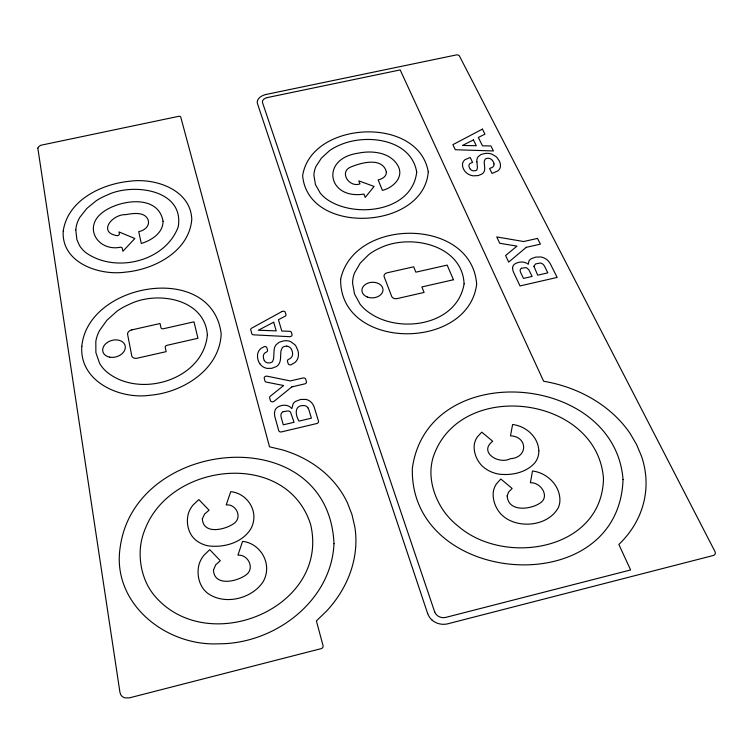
<?xml version="1.0" encoding="UTF-8"?>
<svg xmlns="http://www.w3.org/2000/svg" width="753" height="753" viewBox="0 0 753 753"><rect width="100%" height="100%" fill="white"/><g stroke="black" fill="none" stroke-linecap="round" stroke-linejoin="round"><path stroke-width="1.13" d="M266.233 94.426L456.214 54.96A2.532 1.581 -1 0 1 459.396 55.948L715.021 551.667A3.765 3.003 20.9 0 1 713.213 555.516L447.96 623.757A16.077 14.382 6.3 0 1 439.46 623.842A16.293 14.571 6.3 0 1 432.175 620.199M267.315 97.57L400.182 69.925L543.657 381.272A120.612 98.652 8.1 0 1 603.577 406.187A118.918 97.184 8.1 0 1 630.167 433.587L636.643 444.647L641.518 456.271A118.955 97.231 8.1 0 1 645.622 491.596A120.405 98.445 8 0 1 618.853 544.457L630.609 569.955L445.776 617.394A8.81 7.878 6.3 0 1 434.726 611.916M286.667 346.145L285.641 346.201A5.902 4.518 -7.8 0 0 284.549 346.427L283.514 346.841A3.916 2.993 -7.8 0 0 282.224 347.905L281.085 350.465A28.52 21.912 -6.6 0 0 280.765 353.628L280.596 357.082A37.631 28.793 -10.1 0 1 280.22 360.621A14.627 11.239 -8.9 0 1 279.034 363.831A9.488 7.304 -8.7 0 1 276.596 366.447L271.814 368.321L267.193 368.405A11.624 8.932 -8.7 0 1 262.938 366.749A14.363 11.031 -8.6 0 1 260.133 364.132L259.841 363.746M434.669 611.878L262.533 102.681A6.222 3.991 -6.7 0 1 267.287 97.598M427.685 613.667L257.507 103.726A11.351 7.276 -6.7 0 1 257.837 99.876A11.511 7.379 -6.7 0 1 260.98 96.544A11.351 7.276 -6.7 0 1 266.195 94.473M476.922 161.951L477.44 167.665L476.894 169.905A1.948 1.318 0.4 0 1 476.574 170.187L475.604 170.611A5.139 3.473 0.3 0 1 474.927 170.771L473.185 170.799A4.866 3.285 0.3 0 1 470.39 169.246M307.939 407.853A12.65 10.09 -7.9 0 1 308.956 410.074L311.394 418.169L298.979 421.106C294.809 414.169 294.508 404.427 304.636 405.641A5.055 4.019 -7.5 0 1 306.593 406.451A7.05 5.619 -7.6 0 1 307.93 407.862M264.312 360.442A6.466 4.97 -8.7 0 0 265.705 362.024A5.506 4.226 -8.7 0 0 267.607 362.871L269.856 362.861A6.372 4.895 -8.8 0 0 270.713 362.654L272.059 362.024A2.758 2.127 -8.7 0 0 272.577 361.572L273.603 358.823L274.026 351.613A39.438 30.271 -6.3 0 1 274.101 350.258L274.148 349.59A14.514 11.107 -7.6 0 1 275.118 346.389A10.73 8.208 -7.8 0 1 276.266 344.62L279.344 342.163L283.486 340.93A11.417 8.735 -7.8 0 1 287.298 340.808A10.354 7.916 -7.8 0 1 290.78 341.702L294.95 344.827A18.354 14.062 -8.1 0 1 295.976 346.201L297.802 350.249A24.981 19.164 -8.5 0 1 298.452 355.096L298.16 357.186A14.862 11.417 -8 0 1 297.237 359.614A12.142 9.337 -7.8 0 1 294.828 362.56L291.072 364.791A2.278 1.76 -7.7 0 1 288.173 363.652L287.486 361.318A2.268 1.751 -7.7 0 1 288.333 359.463L289.961 358.682A7.031 5.393 -7.8 0 0 291.929 356.546A9.092 6.975 -7.9 0 0 292.588 353.976A16.048 12.312 -8.3 0 0 291.43 349.392M264.312 360.442A11.107 8.528 -8.4 0 1 263.701 358.993A15.7 12.048 -8.2 0 1 263.334 356.611A7.944 6.09 -8.6 0 1 263.795 354.418A5.582 4.273 -8.7 0 1 265.188 352.724L266.741 351.886A2.25 1.722 -8.8 0 0 267.513 350.126L266.835 347.754A2.25 1.713 -8.8 0 0 264.388 346.549L261.216 348.262A10.994 8.424 -8.7 0 0 258.627 351.293A13.912 10.655 -8.6 0 0 257.686 353.985L257.517 355.435A25.009 19.192 -8 0 0 258.063 359.99A20.133 15.455 -8.3 0 0 259.851 363.746M286.667 346.145A3.925 3.003 -7.8 0 1 287.928 346.361A6.109 4.678 -7.8 0 1 290.065 347.575A9.478 7.257 -8 0 1 291.458 349.383M432.26 620.246A16.077 14.382 6.3 0 1 427.779 613.704M493.959 163.975A7.605 5.12 0.7 0 1 493.695 165.848A5.817 3.916 0.8 0 1 492.057 167.533L489.572 168.456L492.038 173.444L497.949 170.846A11.408 7.69 0.8 0 0 499.86 168.418A13.846 9.337 0.7 0 0 500.434 166.432L500.444 164.738A22.882 15.446 0.4 0 0 499.267 160.878L497.102 157.669A16.961 11.417 0.6 0 0 495.992 156.568L491.681 154.073A9.808 6.579 0.7 0 0 488.763 153.424A10.768 7.229 0.7 0 0 484.65 153.527L480.875 154.581L478.221 156.652A10.147 6.805 0.7 0 0 477.336 158.121L477.12 158.723A12.923 8.678 0.8 0 0 476.837 160.737L476.865 161.264A43.26 28.953 1.8 0 0 476.922 161.951M492.453 160.549A13.818 9.318 0.5 0 1 494.034 163.966M492.471 160.54A7.944 5.346 0.7 0 0 491.107 159.231A4.932 3.313 0.7 0 0 489.234 158.394A2.956 1.986 0.7 0 0 488.499 158.281L487.445 158.309A4.734 3.181 0.8 0 0 486.579 158.478L485.807 158.77A2.956 1.986 0.7 0 0 485.064 159.325L484.264 161.368A25.065 16.82 1.5 0 0 484.348 163.778L484.603 166.488A34.054 23.061 -0.5 0 1 484.678 169.284A13.61 9.205 0.2 0 1 483.963 171.9A8.923 6.043 0.4 0 1 482.249 173.877L478.211 175.59L473.213 175.826A10.928 7.389 0.4 0 1 468.978 174.517A13.206 8.923 0.4 0 1 466.342 172.729L465.702 172.117A18.552 12.509 0.5 0 1 463.584 169.124A22.938 15.446 0.7 0 1 462.53 165.491L462.511 164.323A12.98 8.754 0.3 0 1 463.076 162.111A10.363 6.993 0.2 0 1 465.156 159.598L470.211 157.481L472.583 162.384L470.249 163.373A4.518 3.05 0.3 0 0 469.063 164.86A6.561 4.433 0.3 0 0 469.006 166.281A13.507 9.111 0.6 0 0 469.59 168.06A9.384 6.335 0.5 0 0 470.371 169.256M81.823 346.267C79.234 381.489 119.708 399.579 149.828 395.269C182.593 392.652 219.81 369.544 221.184 333.786C212.139 261.282 87.828 282.413 81.823 346.267M507.155 495.898C508.134 512.134 530.027 509.734 539.901 503.211C550.462 496.745 540.654 481.911 530.385 482.786L532.503 470.992C547.318 472.799 560.543 485.836 559.893 501.187A27.983 23.145 9.3 0 1 558.293 507.72C548.664 525.095 522.356 528.728 506.261 518.478A28.953 24.011 8.8 0 1 500.472 513.546C495.408 507.72 492.481 499.813 493.271 492.076A27.07 22.421 8.4 0 1 496.481 483.821L500.82 479.002L512.115 488.452L508.586 492.048L507.155 495.898M75.789 229.844L76.853 239.51L79.404 245.346A47.693 32.68 -12.8 0 0 85.936 252.707C115.388 273.621 165.425 261.677 178.235 226.785C184.504 189.191 132.349 182.753 107.368 194.961A48.145 32.906 -12.6 0 0 96.186 200.769L86.755 208.534L79.771 217.429A48.164 32.944 -12.7 0 0 76.204 226.681L75.789 229.844M623.032 479.52C618.881 602.974 409.274 586.653 412.343 468.272C427.61 357.816 614.674 372.33 623.032 479.52M213.457 570.059C214.172 587.029 237.675 581.551 246.617 574.483C254.853 567.809 247.935 554.321 237.939 555.168L242.56 541.369C258.364 543.026 269.659 559.253 265.95 574.586A29.141 25.16 -16.7 0 1 263.126 581.73C251.869 598.842 224.658 605.572 207.649 593.251A30.195 26.026 -17.5 0 1 202.576 587.82C198.133 580.996 196.975 572.195 199.056 564.374A28.294 24.312 -17.4 0 1 203.875 555.347L209.729 549.662L220.3 560.712L215.706 564.816L213.457 570.059M533.933 266.308L537.689 275.174L547.826 272.859L544.645 266.477A11.248 8.104 3.8 0 0 543.45 264.708A6.024 4.33 3.9 0 0 542.122 263.644A4.226 3.031 3.9 0 0 540.174 263.032L535.562 263.936L533.933 266.308M63.233 231.002C61.097 262.712 99.114 275.767 125.167 272.172C154.158 269.593 189.116 251.521 191.78 219.405C190.725 189.568 155.137 177.736 129.864 181.219C101.627 183.948 67.826 200.053 63.233 231.002M274.45 412.889L274.647 415.59A28.642 22.835 -7.5 0 0 274.949 417.04L278.77 430.772A2.372 1.901 -9.1 0 0 281.537 431.893L316.975 423.487A2.363 1.892 -6.8 0 0 318.491 421.172L314.415 407.787A20.707 16.5 -8 0 0 312.231 403.467A13.893 11.06 -7.6 0 0 309.464 400.869A10.1 8.038 -7.4 0 0 305.822 399.41L300.682 399.466L295.882 401.236A9.638 7.662 -7.5 0 0 294.301 402.413A8.161 6.485 -7.6 0 0 293.115 403.824L291.853 408.625C288.568 404.474 282.582 404.38 278.252 406.799A7.718 6.137 -8.8 0 0 277.151 407.524A7.426 5.902 -8.8 0 0 275.165 409.867L274.45 412.889M512.577 267.955L512.84 270.167A26.082 18.75 3.9 0 0 513.894 273.028L520.022 285.933L557.173 277.424L550.537 264.256A19.936 14.363 3.7 0 0 547.817 260.529L547.469 260.209A13.394 9.62 3.8 0 0 544.73 258.27A10.043 7.201 3.9 0 0 540.899 256.989L535.797 257.093L531.326 258.693A9.61 6.89 3.8 0 0 529.914 259.766A8.217 5.892 3.8 0 0 528.926 261.056L528.314 264.247C524.719 261.338 519.542 261.46 515.57 263.512A7.775 5.61 3.2 0 0 514.563 264.171L514.271 264.407A7.455 5.375 3.2 0 0 512.906 266.327L512.577 267.955M386.345 171.806C386.854 176.456 382.053 179.082 378.166 179.929L382.411 190.387C392.332 187.977 403.561 178.16 398.61 167.062C391.532 152.313 372.33 150.12 357.976 153.236C319.95 158.648 327.602 199.912 363.953 194.076L365.224 197.399L374.1 186.443L358.767 180.861L359.972 183.883C349.279 188.005 338.37 171.571 351.274 166.827C361.544 162.554 382.411 157.029 386.345 171.806M428.259 171.769C423.92 229.994 308.043 236.141 302.64 175.694C311.036 120.913 418.273 115.134 428.259 171.769M538.828 450.718L538.771 452.882A27.042 21.865 6.4 0 1 537.143 459.038A27.503 22.242 6.4 0 1 534.818 462.831C526.14 472.743 511.551 475.67 498.938 474.126A27.805 22.543 6 0 1 491.21 471.858A29.433 23.842 6 0 1 486.645 469.458A27.522 22.317 5.9 0 1 481.082 464.817C476.254 459.339 473.43 451.819 474.305 444.496A26.129 21.14 5.7 0 1 477.506 436.712L481.779 432.166L492.716 441.258C478.174 452.092 498.815 464.912 510.308 458.718C528.531 457.626 527.542 436.269 510.496 435.865L512.595 424.513C525.933 426.085 538.244 436.844 538.828 450.718M603.473 478.419C602.306 550.076 505.319 566.538 458.596 526.516A78.698 64.702 7.2 0 1 444.279 511.776C436.693 501.112 431.78 488.424 430.98 475.312A79.987 65.605 7.1 0 1 433.05 457.579C459.01 377.799 597.129 395.156 603.473 478.419M202.35 518.902C203.206 535.157 225.834 529.754 234.494 523.081C242.494 516.784 235.849 503.766 226.211 504.943L230.719 491.681C245.694 493.027 256.942 508.219 253.168 522.846A28.238 23.663 -15.3 0 1 250.373 529.575C241.581 542.979 223.632 547.855 208.402 545.878A29.066 24.322 -16 0 1 203.244 544.419A30.732 25.706 -15.8 0 1 196.58 540.71A28.783 24.087 -16 0 1 191.686 535.609C187.431 529.19 186.311 520.831 188.401 513.452A27.362 22.835 -16 0 1 193.126 504.962L198.839 499.587L209.07 510.195L204.581 514.054L202.35 518.902M416.71 172.098C412.23 211.452 356.141 218.426 328.11 200.129A46.884 31.993 -3.7 0 1 320.279 193.135L315.441 184.541L313.907 175.355A47.345 32.247 -3.7 0 1 315.931 166.517L321.456 158.017L329.635 150.572A47.345 32.2 -3.7 0 1 339.923 144.99C366.052 133.488 411.091 138.721 416.71 172.098M207.367 334.972C203.291 379.766 139.842 399.09 106.813 371.973A51.75 38.412 -14.2 0 1 99.584 363.257L95.876 352.62L95.829 341.307A52.211 38.695 -14.1 0 1 99.556 330.501L106.992 320.147L117.082 311.13A52.164 38.619 -14 0 1 129.102 304.438C156.539 290.526 204.844 298.348 207.367 334.972M340.638 279.297C339.697 350.729 468.008 351.397 476.668 284.305C471.915 217.212 353.844 217.024 340.638 279.297M140.557 546.264C139.107 559.488 141.442 573.127 147.437 585.025A79.686 67.761 -17.1 0 0 159.147 600.715C214.389 655.807 329.701 605.393 310.622 524.502C287.109 450.068 172.682 461.617 145.762 527.486A80.995 68.711 -16.8 0 0 140.566 546.264M333.993 543.675C331.376 601.543 274.045 644.116 218.558 643.806C165.641 646.375 111.011 603.078 120.292 546.565C135.869 436.825 328.44 419.581 333.993 543.675M163.053 221.269C163.062 233.11 151.391 240.405 141.282 243.464L138.712 231.576C144.237 230.794 150.12 226.041 148.153 219.923C144.698 211.329 132.914 213.391 125.666 214.643C111.999 214.163 97.401 232.658 117.374 235.698A2.071 1.421 -13.1 0 0 119.379 233.957L118.974 231.924L134.843 238.503L122.88 251.276L122.174 247.972A2.099 1.459 -13.2 0 0 120.405 247.229C98.379 251.737 82.585 227.679 102.399 212.544C118.805 199.809 158.309 193.577 163.053 221.269M464.102 283.834C457.193 325.569 399.156 334.398 368.782 312.373A50.837 37.443 -1.7 0 1 360.047 304.118L354.541 294.028L352.583 283.279A51.289 37.706 -1.8 0 1 354.512 272.981L360.235 263.117L368.866 254.514A51.26 37.631 -1.7 0 1 379.832 248.095C409.914 233.289 462.267 244.621 464.102 283.834M37.829 148.143L119.943 692.355L120.866 694.887A8.669 7.53 -33 0 0 125.036 697.89L129.394 697.862L321.315 648.606A2.692 2.457 -11.3 0 0 323.037 645.613L316.392 620.924L326.906 610.73A121.854 103.792 -15.7 0 0 352.79 564.486A120.311 102.521 -15.6 0 0 354.832 526.921L351.962 514.544L347.406 502.778A120.273 102.464 -15.5 0 0 325.55 473.571A122.08 104.036 -15.7 0 0 282.375 449.88L269.518 446.802L180.767 117.139A1.901 1.214 -9.5 0 0 178.772 116.31L40.916 145.235A5.977 3.793 -13.7 0 0 37.829 148.143M526.281 247.323L508.689 262.082L505.574 255.531L516.991 246.118L499.757 243.285L496.745 236.941L523.646 241.534L537.51 238.409L540.4 244.141L526.281 247.323M291.835 386.901L273.988 401.387A2.325 1.835 -9.1 0 1 270.534 400.916L269.602 397.744A2.315 1.817 -9.2 0 1 270.336 396.182L283.636 385.527L266.421 382.119A2.287 1.779 -9.2 0 1 264.971 381.084L264.171 378.025A2.287 1.779 -9.2 0 1 266.92 376.142L290.319 380.933L302.932 377.997A2.297 1.798 -7.1 0 1 305.643 379.051L306.48 381.799A2.297 1.798 -7.1 0 1 304.72 383.889L291.835 386.901M283.222 411.665L282.968 411.806A4.123 3.285 -8.6 0 0 282.319 412.277A4.537 3.614 -8.6 0 0 281.227 413.755A6.655 5.309 -8.5 0 0 280.935 415.665A14.081 11.239 -8 0 0 281.264 417.633L283.288 424.814L294.056 422.273L290.583 412.277A6.165 4.923 -8.6 0 0 289.585 411.449A4.132 3.294 -8.5 0 0 288.286 410.912L283.222 411.665M521.613 268.247L521.424 268.35A3.285 2.372 3.4 0 0 520.963 268.689A3.718 2.683 3.4 0 0 520.248 269.772A5.638 4.066 3.5 0 0 520.248 271.231A12.585 9.074 3.7 0 0 520.803 272.812L523.495 278.422L532.136 276.445L528.804 269.725L526.884 268.012A3.294 2.372 3.4 0 0 525.782 267.635L521.613 268.247M281.951 311.535L251.737 328.129A2.221 1.675 -9.2 0 0 250.702 329.626L251.907 333.956A2.231 1.675 -9.2 0 0 253.61 334.84L289.83 336.685A2.231 1.685 -7.4 0 0 292.117 334.84L291.449 332.506A2.221 1.685 -7.4 0 0 289.698 331.301L281.82 331.038L278.431 319.705L284.954 316.316A2.203 1.647 -7.5 0 0 286.018 314.82L285.142 312.034A2.193 1.638 -7.5 0 0 282.168 311.431L281.951 311.535M482.419 129.121L452.901 144.651L455.311 149.725L493.422 150.958L490.9 145.95L482.485 145.809L478.324 137.441L484.96 134.156L482.419 129.121M273.678 322.218L258.326 330.238L276.229 330.868L273.678 322.218M473.439 139.907L462.474 145.461L476.301 145.715L473.439 139.907M131.794 329.889L130.947 330.143A5.092 3.746 -14.6 0 0 127.53 333.993L131.831 356.225A5.167 3.85 -14.9 0 0 136.481 358.353L166.149 351.66L165.208 347.274A2.24 1.675 -13.4 0 1 167.081 345.298L197.935 338.276L193.982 321.832L163.457 328.732A2.212 1.638 -13.2 0 1 160.973 327.771L160.041 323.526L131.794 329.889M453.466 279.749L421.849 286.94L424.09 292.446L397.151 298.593A4.414 3.276 -2.1 0 1 391.692 296.409L384.181 276.784A4.358 3.191 -2.5 0 1 387.211 272.784L413.679 266.816L415.854 272.181L447.169 265.103L453.466 279.749M109.778 357.167A11.521 8.499 -15.7 0 0 125.214 346.041A11.521 8.499 -15.7 0 0 107.02 342.681A11.521 8.499 -15.7 0 0 109.778 357.167M367.257 297.002A10.551 7.803 -3.2 0 0 382.995 289.736A10.551 7.803 -3.2 0 0 367.097 283.486A10.551 7.803 -3.2 0 0 367.257 297.002"/></g></svg>
